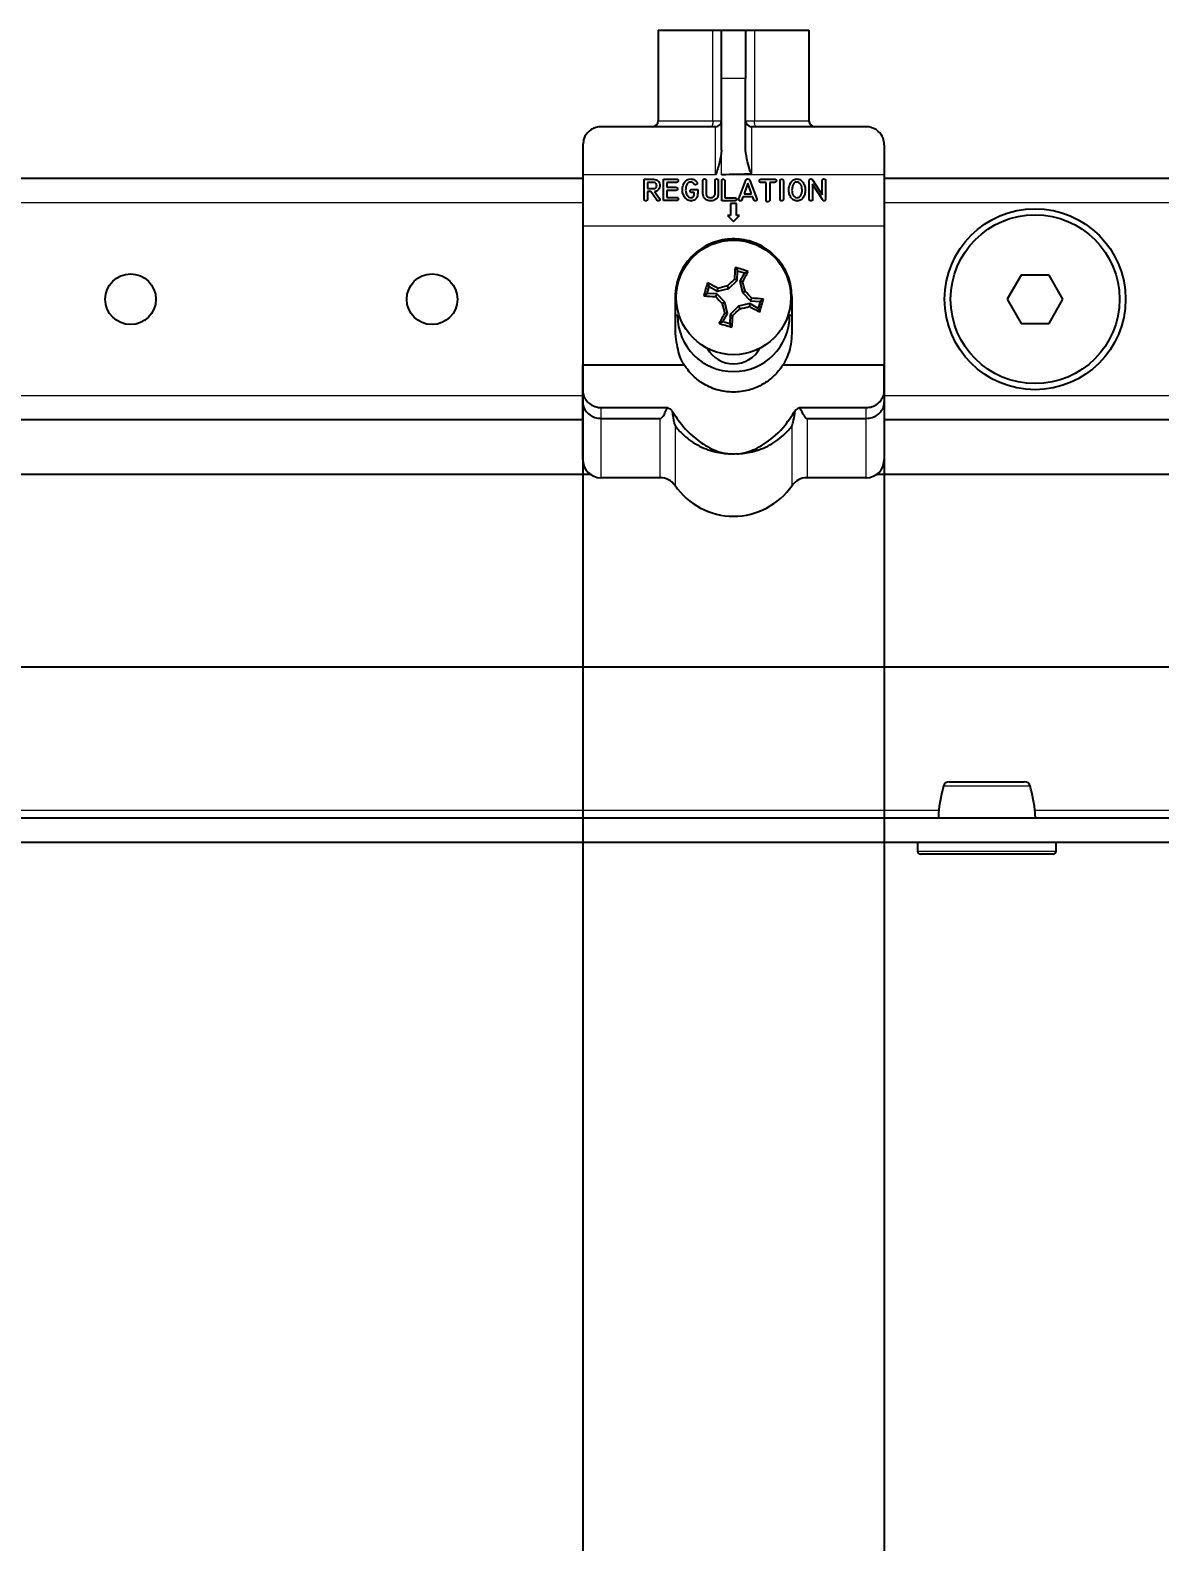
# Model space of a CAD drawing. Header units: millimetres. Extents: x -1385 to 3358, y -2404 to 1219.
# Drawn here: x -627.4 to -533.7, y -1610.3 to -1485 of the extents above; entities that cross this region are included whole.
import ezdxf

# ---------------------------------------------------------------- set-up
doc = ezdxf.new("R2010")
doc.units = ezdxf.units.MM
doc.layers.add('FORMAT', color=7, linetype='Continuous')
doc.styles.add('SLDTEXTSTYLE0', font='TXT', dxfattribs={"width": 0.75})
doc.dimstyles.new('SLDDIMSTYLE0', dxfattribs={"dimtxt": 20, "dimasz": 10, "dimexe": 0, "dimexo": 0.0625, "dimgap": 5, "dimtad": 2, "dimdec": 1, "dimrnd": 1e-09, "dimzin": 12, "dimdsep": 46, "dimtxsty": 'SLDTEXTSTYLE0', "dimsah": 1, "dimcen": 0.09, "dimadec": 0, "dimazin": 3, "dimtfac": 1, "dimtofl": 0, "dimtmove": 0, "dimatfit": 3, "dimfxl": 0, "dimfrac": 2, "dimtolj": 1, "dimtzin": 12, "dimarcsym": 0})

# ---------------------------------------------------------------- blocks, each defined once
blk = doc.blocks.new('_D_6')
at = {"layer": 'FORMAT'}
for p, q in [((-556.59, -1512.78), (-556.59, -1882.81)), ((-446.09, -1552.33), (-446.09, -1882.81)), ((-446.09, -1881.81), (-556.59, -1881.81))]:
    blk.add_line(p, q, dxfattribs=at)
for points in [[(-556.59, -1881.81), (-546.59, -1883.35), (-546.59, -1880.27)], [(-446.09, -1881.81), (-456.09, -1880.27), (-456.09, -1883.35)]]:
    blk.add_solid(points, dxfattribs=at)
at = {"layer": 'FORMAT', "insert": (-534.59, -1856.03), "char_height": 20, "attachment_point": 1, "style": 'SLDTEXTSTYLE0'}
blk.add_mtext('110,5', dxfattribs=at)
blk = doc.blocks.new('_D_7')
at = {"layer": 'FORMAT'}
for p, q in [((-581.59, -1512.78), (-581.59, -1882.81)), ((-556.59, -1512.78), (-556.59, -1882.81)), ((-581.59, -1881.81), (-624.49, -1881.81)), ((-581.59, -1881.81), (-556.59, -1881.81))]:
    blk.add_line(p, q, dxfattribs=at)
for points in [[(-581.59, -1881.81), (-571.59, -1883.35), (-571.59, -1880.27)], [(-556.59, -1881.81), (-566.59, -1880.27), (-566.59, -1883.35)]]:
    blk.add_solid(points, dxfattribs=at)
at = {"layer": 'FORMAT', "insert": (-624.49, -1856.03), "char_height": 20, "attachment_point": 1, "style": 'SLDTEXTSTYLE0'}
blk.add_mtext('25', dxfattribs=at)

msp = doc.modelspace()

# ---------------------------------------------------------------- linework, layer by layer
at = {"color": 7, "linetype": 'Continuous', "lineweight": 25}
for p, q in [((-575.34, -1485.02), (-575.34, -1492.52)), ((-575.34, -1485.02), (-570.81, -1485.02)), ((-570.81, -1485.02), (-570.09, -1485.02)), ((-570.09, -1485.02), (-568.09, -1485.02)), ((-570.09, -1489.02), (-570.09, -1485.02)), ((-568.09, -1485.02), (-568.09, -1489.02)), ((-568.09, -1485.02), (-567.36, -1485.02)), ((-567.36, -1485.02), (-562.84, -1485.02)), ((-562.84, -1485.02), (-562.84, -1492.52)), ((-570.09, -1494.96), (-570.09, -1489.02)), ((-568.09, -1494.96), (-568.09, -1489.02)), ((-570.59, -1493.02), (-580.09, -1493.02)), ((-558.09, -1493.02), (-567.59, -1493.02)), ((-581.59, -1494.52), (-581.59, -1497.02)), ((-556.59, -1494.52), (-556.59, -1497.02)), ((-581.59, -1497.32), (-961.59, -1497.32)), ((-581.59, -1497.02), (-581.59, -1501.27)), ((-576.5, -1499.03), (-576.5, -1497.37)), ((-576.5, -1497.37), (-575.74, -1497.37)), ((-574.89, -1499.14), (-574.89, -1497.37)), ((-574.89, -1497.37), (-573.83, -1497.37)), ((-571.63, -1498.56), (-571.63, -1497.48)), ((-571.37, -1497.48), (-571.37, -1498.56)), ((-570.62, -1498.54), (-570.62, -1497.48)), ((-570.36, -1497.48), (-570.36, -1498.54)), ((-570.07, -1499.17), (-570.07, -1497.51)), ((-569.81, -1497.51), (-569.81, -1498.9)), ((-568.65, -1498.99), (-568.07, -1497.46)), ((-567.75, -1497.48), (-567.16, -1498.99)), ((-566.82, -1497.37), (-565.7, -1497.37)), ((-565.23, -1499.03), (-565.23, -1497.5)), ((-564.96, -1497.5), (-564.96, -1499.03)), ((-562.81, -1499.03), (-562.81, -1497.47)), ((-562.54, -1497.43), (-561.73, -1498.66)), ((-561.73, -1498.66), (-561.73, -1497.48)), ((-561.47, -1497.48), (-561.47, -1499.04)), ((-556.59, -1497.02), (-556.59, -1501.27)), ((-526.59, -1497.32), (-556.59, -1497.32)), ((-576.23, -1497.63), (-576.23, -1498.14)), ((-575.74, -1497.63), (-576.23, -1497.63)), ((-576.23, -1498.14), (-575.64, -1498.14)), ((-575.94, -1498.4), (-576.23, -1498.4)), ((-576.23, -1498.4), (-576.23, -1499.03)), ((-575.45, -1499.11), (-575.94, -1498.4)), ((-575.64, -1498.4), (-575.23, -1498.97)), ((-573.83, -1497.63), (-574.63, -1497.63)), ((-574.63, -1497.63), (-574.63, -1498.04)), ((-574.63, -1498.04), (-573.88, -1498.04)), ((-573.88, -1498.31), (-574.63, -1498.31)), ((-574.63, -1498.31), (-574.63, -1498.88)), ((-572.35, -1498.47), (-572.56, -1498.47)), ((-572.55, -1498.21), (-572.06, -1498.21)), ((-572.06, -1498.21), (-572.06, -1498.51)), ((-567.91, -1497.7), (-568.22, -1498.57)), ((-568.22, -1498.57), (-567.59, -1498.57)), ((-567.59, -1498.57), (-567.91, -1497.7)), ((-566.4, -1497.63), (-566.82, -1497.63)), ((-566.4, -1499.1), (-566.4, -1497.63)), ((-565.7, -1497.63), (-566.09, -1497.63)), ((-566.09, -1497.63), (-566.09, -1499.1)), ((-562.54, -1497.79), (-562.54, -1499.03)), ((-561.71, -1499.06), (-562.54, -1497.79)), ((-573.83, -1499.14), (-574.89, -1499.14)), ((-574.63, -1498.88), (-573.83, -1498.88)), ((-569.01, -1499.17), (-570.07, -1499.17)), ((-569.81, -1498.9), (-569.01, -1498.9)), ((-569.34, -1499.37), (-569.34, -1500.37)), ((-568.84, -1499.37), (-569.34, -1499.37)), ((-568.84, -1500.37), (-568.84, -1499.37)), ((-568.31, -1498.83), (-568.4, -1499.08)), ((-567.5, -1498.83), (-568.31, -1498.83)), ((-567.4, -1499.07), (-567.5, -1498.83)), ((-581.59, -1501.27), (-581.59, -1512.77)), ((-569.59, -1500.37), (-569.09, -1500.87)), ((-569.34, -1500.37), (-569.59, -1500.37)), ((-569.09, -1500.87), (-568.59, -1500.37)), ((-568.59, -1500.37), (-568.84, -1500.37)), ((-556.59, -1501.27), (-556.59, -1512.77)), ((-568.76, -1504.96), (-568.95, -1504.7)), ((-568.79, -1505.76), (-568.76, -1504.96)), ((-568.76, -1504.96), (-568.18, -1505.13)), ((-568.18, -1505.13), (-567.87, -1505.01)), ((-571.29, -1506.84), (-571.12, -1506.26)), ((-571.12, -1506.26), (-571.24, -1505.96)), ((-571.12, -1506.26), (-570.43, -1506.66)), ((-569.49, -1506.43), (-569.61, -1506.22)), ((-569.49, -1506.43), (-568.79, -1505.76)), ((-568.79, -1505.76), (-569.01, -1505.66)), ((-568.18, -1505.13), (-568.58, -1505.82)), ((-568.58, -1505.82), (-568.35, -1506.76)), ((-568.58, -1505.82), (-568.34, -1505.86)), ((-545.24, -1505.32), (-546.39, -1507.32)), ((-542.93, -1505.32), (-545.24, -1505.32)), ((-541.78, -1507.32), (-542.93, -1505.32)), ((-573.94, -1507.17), (-573.94, -1510.17)), ((-571.29, -1506.84), (-571.55, -1507.03)), ((-570.49, -1506.87), (-571.29, -1506.84)), ((-570.49, -1506.87), (-570.59, -1507.09)), ((-569.82, -1507.57), (-570.49, -1506.87)), ((-570.43, -1506.66), (-570.4, -1506.42)), ((-570.43, -1506.66), (-569.49, -1506.43)), ((-568.35, -1506.76), (-568.14, -1506.65)), ((-568.35, -1506.76), (-567.68, -1507.46)), ((-567.68, -1507.46), (-567.58, -1507.24)), ((-567.68, -1507.46), (-566.88, -1507.5)), ((-566.88, -1507.5), (-567.05, -1508.08)), ((-566.88, -1507.5), (-566.62, -1507.31)), ((-564.24, -1510.17), (-564.24, -1507.17)), ((-546.39, -1507.32), (-545.24, -1509.32)), ((-542.93, -1509.32), (-541.78, -1507.32)), ((-573.74, -1508.67), (-573.94, -1508.67)), ((-569.82, -1507.57), (-570.03, -1507.69)), ((-569.99, -1509.2), (-569.59, -1508.51)), ((-569.59, -1508.51), (-569.83, -1508.48)), ((-569.59, -1508.51), (-569.82, -1507.57)), ((-569.38, -1508.58), (-569.41, -1509.37)), ((-568.68, -1507.9), (-569.38, -1508.58)), ((-569.38, -1508.58), (-569.16, -1508.68)), ((-567.74, -1507.67), (-568.68, -1507.9)), ((-568.68, -1507.9), (-568.57, -1508.12)), ((-567.74, -1507.67), (-567.77, -1507.92)), ((-567.05, -1508.08), (-567.74, -1507.67)), ((-567.05, -1508.08), (-566.93, -1508.38)), ((-564.24, -1508.67), (-564.44, -1508.67)), ((-569.99, -1509.2), (-570.3, -1509.32)), ((-569.41, -1509.37), (-569.99, -1509.2)), ((-569.41, -1509.37), (-569.22, -1509.64)), ((-545.24, -1509.32), (-542.93, -1509.32)), ((-581.59, -1514.91), (-581.59, -1512.77)), ((-581.59, -1512.77), (-573.18, -1512.77)), ((-565, -1512.77), (-556.59, -1512.77)), ((-556.59, -1514.91), (-556.59, -1512.77)), ((-581.59, -1515.82), (-581.59, -1514.91)), ((-556.59, -1514.91), (-556.59, -1515.82)), ((-581.59, -1520.62), (-581.59, -1515.82)), ((-580.09, -1516.31), (-574.57, -1516.31)), ((-563.61, -1516.31), (-558.09, -1516.31)), ((-556.59, -1515.82), (-556.59, -1520.62)), ((-581.59, -1517.32), (-961.59, -1517.32)), ((-580.09, -1517.2), (-575.18, -1517.2)), ((-563, -1517.2), (-558.09, -1517.2)), ((-526.59, -1517.32), (-556.59, -1517.32)), ((-987.09, -1521.82), (-580.99, -1521.82)), ((-575.18, -1522.12), (-580.09, -1522.12)), ((-558.09, -1522.12), (-563, -1522.12)), ((-557.19, -1521.82), (-462.21, -1521.82)), ((-454.09, -1537.82), (-987.09, -1537.82)), ((-1038.79, -1550.32), (-448.39, -1550.32)), ((-1038.79, -1552.32), (-448.39, -1552.32)), ((-553.84, -1552.32), (-553.84, -1553.07)), ((-542.34, -1553.07), (-542.34, -1552.32)), ((-542.59, -1553.32), (-553.59, -1553.32))]:
    msp.add_line(p, q, dxfattribs=at)
at = {"color": 8, "linetype": 'Continuous', "lineweight": 18}
for p, q in [((-570.81, -1492.52), (-570.81, -1485.02)), ((-567.36, -1485.02), (-567.36, -1492.52)), ((-568.09, -1489.02), (-570.09, -1489.02)), ((-575.34, -1492.52), (-570.81, -1492.52)), ((-570.81, -1492.52), (-570.09, -1492.52)), ((-570.59, -1497.02), (-570.59, -1493.02)), ((-568.09, -1492.52), (-567.36, -1492.52)), ((-567.59, -1493.02), (-567.59, -1496.95)), ((-567.36, -1492.52), (-562.84, -1492.52)), ((-570.09, -1497.02), (-570.09, -1494.96)), ((-570.59, -1497.02), (-581.59, -1497.02)), ((-556.59, -1497.02), (-570.09, -1497.02)), ((-581.59, -1499.32), (-961.59, -1499.32)), ((-526.59, -1499.32), (-556.59, -1499.32)), ((-556.59, -1501.27), (-581.59, -1501.27)), ((-581.59, -1515.32), (-961.59, -1515.32)), ((-580.09, -1516.31), (-580.09, -1517.2)), ((-558.09, -1517.2), (-558.09, -1516.31)), ((-526.59, -1515.32), (-556.59, -1515.32)), ((-580.09, -1517.2), (-580.09, -1522.12)), ((-575.18, -1522.12), (-575.18, -1517.2)), ((-563, -1517.2), (-563, -1522.12)), ((-558.09, -1522.12), (-558.09, -1517.2)), ((-573.94, -1517.8), (-573.94, -1522.77)), ((-564.23, -1522.77), (-564.23, -1517.8)), ((-552.06, -1549.72), (-935.11, -1549.72)), ((-448.69, -1549.72), (-544.11, -1549.72)), ((-553.84, -1553.07), (-542.34, -1553.07))]:
    msp.add_line(p, q, dxfattribs=at)
at = {"color": 8, "linetype": 'Continuous', "lineweight": 18, "flags": 128}
for points in [[(-570.81, -1492.52), (-570.81, -1492.62), (-570.82, -1492.71), (-570.84, -1492.8), (-570.85, -1492.87), (-570.87, -1492.93), (-570.9, -1492.98), (-570.92, -1493.01), (-570.95, -1493.02)], [(-567.23, -1493.02), (-567.25, -1493.01), (-567.28, -1492.98), (-567.3, -1492.93), (-567.32, -1492.87), (-567.34, -1492.8), (-567.35, -1492.71), (-567.36, -1492.62), (-567.36, -1492.52)]]:
    msp.add_lwpolyline(points, dxfattribs=at)
at = {"color": 7, "linetype": 'Continuous', "lineweight": 25}
for centre, radius in [((-544.09, -1507.32), 7.5), ((-544.09, -1507.32), 7), ((-569.09, -1507.17), 4.75), ((-619.09, -1507.32), 2.1), ((-594.09, -1507.32), 2.1)]:
    msp.add_circle(centre, radius, dxfattribs=at)
for centre, radius, start, end in [((-575.84, -1492.52), 0.5, 270, 0), ((-570.59, -1492.52), 0.5, 270, 0), ((-567.59, -1492.52), 0.5, 180, 270), ((-562.34, -1492.52), 0.5, 180, 270), ((-500.09, -1509.73), 69.05, 175.8232, 176.6231), ((-589.38, -1576.73), 74.88, 73.3093, 74.166), ((-628.64, -1472.23), 69.05, 330.8523, 331.6521), ((-499.52, -1527.46), 74.88, 163.3093, 164.166), ((-604.03, -1566.72), 69.05, 60.8523, 61.6521), ((-551.38, -1579.6), 75.61, 103.9464, 104.5642), ((-517.53, -1561.04), 75.61, 132.9111, 133.5289), ((-641.52, -1524.87), 75.61, 13.9464, 14.5642), ((-566.53, -1438.17), 69.05, 265.8232, 266.6231), ((-515.22, -1455.61), 75.61, 222.9111, 223.5289), ((-622.96, -1558.72), 75.61, 42.9111, 43.5289), ((-571.65, -1576.17), 69.05, 85.8232, 86.6231), ((-638.65, -1486.88), 74.88, 343.3093, 344.166), ((-569.09, -1508.67), 4.65, 180, 0), ((-509.53, -1542.11), 69.05, 150.8523, 151.6521), ((-496.65, -1489.47), 75.61, 193.9464, 194.5642), ((-638.09, -1504.61), 69.05, 355.8232, 356.6231), ((-620.64, -1453.3), 75.61, 312.9111, 313.5289), ((-586.79, -1434.74), 75.61, 283.9464, 284.5642), ((-534.15, -1447.61), 69.05, 240.8523, 241.6521), ((-548.79, -1437.6), 74.88, 253.3093, 254.166), ((-569.09, -1510.17), 2.5, 209.1291, 330.7764), ((-580.09, -1520.62), 1.5, 180, 270), ((-558.09, -1520.62), 1.5, 270, 0), ((-575.18, -1523.62), 1.5, 34.5604, 90), ((-563, -1523.62), 1.5, 90, 145.4396), ((-569.09, -1519.42), 5.89, 214.5604, 325.4396), ((-551.2, -1547.82), 0.5, 89.9982, 165.4001), ((-544.97, -1547.82), 0.5, 15.316, 90.0228), ((-553.59, -1553.07), 0.25, 180, 270), ((-542.59, -1553.07), 0.25, 270, 0)]:
    msp.add_arc(centre, radius, start, end, dxfattribs=at)
msp.add_ellipse((14859.09, -1497.02), major_axis=(15429.18, 0), ratio=0.000259, start_param=3.123591, end_param=3.141593, dxfattribs=at)
for points, knots in [([(-580.09, -1493.02), (-580.09, -1493.02), (-580.16, -1493.02), (-580.51, -1493.04), (-581.04, -1493.28), (-581.51, -1493.86), (-581.56, -1494.33), (-581.59, -1494.52)], [0, 0, 0, 0, 0.003231, 0.101221, 0.514725, 0.80586, 1, 1, 1, 1]), ([(-556.59, -1494.52), (-556.61, -1494.33), (-556.67, -1493.86), (-557.14, -1493.28), (-557.67, -1493.04), (-558.02, -1493.02), (-558.09, -1493.02), (-558.09, -1493.02)], [0, 0, 0, 0, 0.19414, 0.485275, 0.898779, 0.996769, 1, 1, 1, 1]), ([(-570.09, -1494.96), (-570.13, -1495.29), (-570.21, -1496), (-570.46, -1496.66), (-570.59, -1497.01), (-570.59, -1497.02)], [0, 0, 0, 0, 0.475461, 0.994056, 1, 1, 1, 1]), ([(-567.59, -1496.95), (-567.59, -1496.95), (-567.59, -1496.95), (-567.6, -1496.94), (-567.61, -1496.92), (-567.65, -1496.84), (-567.77, -1496.51), (-567.99, -1495.88), (-568.05, -1495.28), (-568.09, -1494.96)], [0, 0, 0, 0, 0.00167, 0.003889, 0.009531, 0.034361, 0.132751, 0.526214, 1, 1, 1, 1]), ([(-575.74, -1497.37), (-575.66, -1497.38), (-575.52, -1497.39), (-575.41, -1497.47), (-575.37, -1497.51)], [0, 0, 0, 0, 0.559747, 1, 1, 1, 1]), ([(-575.37, -1497.51), (-575.31, -1497.57), (-575.22, -1497.68), (-575.21, -1497.83), (-575.2, -1497.89)], [0, 0, 0, 0, 0.558947, 1, 1, 1, 1]), ([(-573.83, -1497.37), (-573.8, -1497.37), (-573.76, -1497.37), (-573.7, -1497.4), (-573.68, -1497.45), (-573.67, -1497.49), (-573.67, -1497.5)], [0, 0, 0, 0, 0.280872, 0.559701, 0.779382, 1, 1, 1, 1]), ([(-573.67, -1497.5), (-573.68, -1497.52), (-573.68, -1497.57), (-573.74, -1497.63), (-573.79, -1497.63), (-573.83, -1497.63)], [0, 0, 0, 0, 0.281053, 0.559663, 1, 1, 1, 1]), ([(-573.13, -1497.6), (-573.06, -1497.52), (-572.92, -1497.37), (-572.73, -1497.35), (-572.64, -1497.35)], [0, 0, 0, 0, 0.5592171, 1, 1, 1, 1]), ([(-572.64, -1497.35), (-572.57, -1497.35), (-572.45, -1497.35), (-572.34, -1497.41), (-572.29, -1497.44)], [0, 0, 0, 0, 0.560514, 1, 1, 1, 1]), ([(-572.29, -1497.44), (-572.26, -1497.47), (-572.19, -1497.52), (-572.15, -1497.59), (-572.13, -1497.62)], [0, 0, 0, 0, 0.559542, 1, 1, 1, 1]), ([(-571.63, -1497.48), (-571.63, -1497.46), (-571.63, -1497.42), (-571.6, -1497.37), (-571.55, -1497.35), (-571.52, -1497.35), (-571.51, -1497.35)], [0, 0, 0, 0, 0.280849, 0.55949, 0.779158, 1, 1, 1, 1]), ([(-571.51, -1497.35), (-571.49, -1497.35), (-571.45, -1497.35), (-571.39, -1497.38), (-571.37, -1497.43), (-571.37, -1497.46), (-571.37, -1497.48)], [0, 0, 0, 0, 0.28091, 0.559174, 0.779166, 1, 1, 1, 1]), ([(-570.62, -1497.48), (-570.62, -1497.46), (-570.62, -1497.42), (-570.59, -1497.37), (-570.55, -1497.35), (-570.52, -1497.35), (-570.5, -1497.35)], [0, 0, 0, 0, 0.2809002, 0.5594983, 0.7791483, 1, 1, 1, 1]), ([(-570.5, -1497.35), (-570.48, -1497.35), (-570.44, -1497.35), (-570.39, -1497.38), (-570.36, -1497.43), (-570.36, -1497.46), (-570.36, -1497.48)], [0, 0, 0, 0, 0.280888, 0.559023, 0.779155, 1, 1, 1, 1]), ([(-570.07, -1497.51), (-570.07, -1497.49), (-570.07, -1497.45), (-570.04, -1497.4), (-570, -1497.37), (-569.97, -1497.37), (-569.95, -1497.37)], [0, 0, 0, 0, 0.280912, 0.559405, 0.779108, 1, 1, 1, 1]), ([(-569.95, -1497.37), (-569.93, -1497.37), (-569.89, -1497.37), (-569.83, -1497.41), (-569.81, -1497.46), (-569.81, -1497.49), (-569.81, -1497.51)], [0, 0, 0, 0, 0.2808126, 0.5590988, 0.7791702, 1, 1, 1, 1]), ([(-568.07, -1497.46), (-568.07, -1497.44), (-568.05, -1497.4), (-568, -1497.36), (-567.96, -1497.35), (-567.93, -1497.35)], [0, 0, 0, 0, 0.281465, 0.561772, 1, 1, 1, 1]), ([(-567.93, -1497.35), (-567.9, -1497.35), (-567.86, -1497.35), (-567.79, -1497.39), (-567.77, -1497.44), (-567.75, -1497.48)], [0, 0, 0, 0, 0.281226, 0.561522, 1, 1, 1, 1]), ([(-566.95, -1497.5), (-566.95, -1497.48), (-566.95, -1497.44), (-566.92, -1497.39), (-566.87, -1497.37), (-566.83, -1497.37), (-566.82, -1497.37)], [0, 0, 0, 0, 0.2807125, 0.5587014, 0.7790455, 1, 1, 1, 1]), ([(-566.82, -1497.63), (-566.84, -1497.63), (-566.88, -1497.63), (-566.93, -1497.6), (-566.95, -1497.55), (-566.95, -1497.52), (-566.95, -1497.5)], [0, 0, 0, 0, 0.2807603, 0.5588212, 0.7789154, 1, 1, 1, 1]), ([(-565.7, -1497.37), (-565.68, -1497.37), (-565.63, -1497.37), (-565.58, -1497.4), (-565.54, -1497.45), (-565.54, -1497.48), (-565.54, -1497.5)], [0, 0, 0, 0, 0.2809514, 0.5599669, 0.7794314, 1, 1, 1, 1]), ([(-565.54, -1497.5), (-565.54, -1497.52), (-565.55, -1497.57), (-565.61, -1497.63), (-565.66, -1497.63), (-565.7, -1497.63)], [0, 0, 0, 0, 0.281019, 0.559679, 1, 1, 1, 1]), ([(-565.23, -1497.5), (-565.23, -1497.48), (-565.23, -1497.44), (-565.2, -1497.4), (-565.15, -1497.37), (-565.12, -1497.37), (-565.11, -1497.37)], [0, 0, 0, 0, 0.280828, 0.559417, 0.779393, 1, 1, 1, 1]), ([(-565.11, -1497.37), (-565.09, -1497.37), (-565.05, -1497.37), (-564.99, -1497.4), (-564.97, -1497.45), (-564.97, -1497.49), (-564.96, -1497.5)], [0, 0, 0, 0, 0.2807653, 0.5591779, 0.7791749, 1, 1, 1, 1]), ([(-564.34, -1497.64), (-564.27, -1497.55), (-564.15, -1497.39), (-563.95, -1497.36), (-563.86, -1497.35)], [0, 0, 0, 0, 0.560137, 1, 1, 1, 1]), ([(-563.86, -1497.35), (-563.8, -1497.35), (-563.68, -1497.36), (-563.49, -1497.45), (-563.39, -1497.57), (-563.33, -1497.64)], [0, 0, 0, 0, 0.280496, 0.560765, 1, 1, 1, 1]), ([(-562.81, -1497.47), (-562.81, -1497.45), (-562.8, -1497.42), (-562.78, -1497.37), (-562.73, -1497.35), (-562.7, -1497.35), (-562.69, -1497.35)], [0, 0, 0, 0, 0.280941, 0.559114, 0.779089, 1, 1, 1, 1]), ([(-562.69, -1497.35), (-562.67, -1497.35), (-562.64, -1497.35), (-562.58, -1497.37), (-562.55, -1497.41), (-562.54, -1497.43)], [0, 0, 0, 0, 0.2806376, 0.5608768, 1, 1, 1, 1]), ([(-561.73, -1497.48), (-561.73, -1497.46), (-561.73, -1497.42), (-561.7, -1497.37), (-561.65, -1497.35), (-561.62, -1497.35), (-561.61, -1497.35)], [0, 0, 0, 0, 0.280888, 0.559482, 0.77927, 1, 1, 1, 1]), ([(-561.61, -1497.35), (-561.59, -1497.35), (-561.55, -1497.35), (-561.49, -1497.38), (-561.47, -1497.43), (-561.47, -1497.46), (-561.47, -1497.48)], [0, 0, 0, 0, 0.280836, 0.55925, 0.779182, 1, 1, 1, 1]), ([(-575.55, -1497.7), (-575.58, -1497.68), (-575.64, -1497.64), (-575.71, -1497.64), (-575.74, -1497.63)], [0, 0, 0, 0, 0.559136, 1, 1, 1, 1]), ([(-575.64, -1498.14), (-575.62, -1498.13), (-575.58, -1498.13), (-575.55, -1498.1), (-575.54, -1498.09)], [0, 0, 0, 0, 0.558174, 1, 1, 1, 1]), ([(-575.4, -1498.31), (-575.44, -1498.34), (-575.51, -1498.39), (-575.6, -1498.4), (-575.64, -1498.4)], [0, 0, 0, 0, 0.56031, 1, 1, 1, 1]), ([(-575.46, -1497.9), (-575.47, -1497.85), (-575.47, -1497.78), (-575.52, -1497.73), (-575.55, -1497.7)], [0, 0, 0, 0, 0.559692, 1, 1, 1, 1]), ([(-575.54, -1498.09), (-575.53, -1498.08), (-575.5, -1498.05), (-575.47, -1497.98), (-575.47, -1497.93), (-575.46, -1497.9)], [0, 0, 0, 0, 0.279917, 0.56006, 1, 1, 1, 1]), ([(-575.2, -1497.89), (-575.21, -1497.99), (-575.23, -1498.15), (-575.35, -1498.26), (-575.4, -1498.31)], [0, 0, 0, 0, 0.559457, 1, 1, 1, 1]), ([(-573.88, -1498.04), (-573.86, -1498.04), (-573.81, -1498.04), (-573.76, -1498.07), (-573.73, -1498.12), (-573.73, -1498.16), (-573.72, -1498.17)], [0, 0, 0, 0, 0.280945, 0.559897, 0.779525, 1, 1, 1, 1]), ([(-573.72, -1498.17), (-573.73, -1498.2), (-573.73, -1498.24), (-573.79, -1498.3), (-573.84, -1498.3), (-573.88, -1498.31)], [0, 0, 0, 0, 0.281099, 0.559768, 1, 1, 1, 1]), ([(-573.33, -1498.27), (-573.32, -1498.14), (-573.31, -1497.89), (-573.19, -1497.69), (-573.13, -1497.6)], [0, 0, 0, 0, 0.56034, 1, 1, 1, 1]), ([(-573.14, -1498.88), (-573.2, -1498.77), (-573.31, -1498.58), (-573.33, -1498.37), (-573.33, -1498.27)], [0, 0, 0, 0, 0.559347, 1, 1, 1, 1]), ([(-572.65, -1497.61), (-572.69, -1497.61), (-572.76, -1497.62), (-572.89, -1497.7), (-573.04, -1497.91), (-573.06, -1498.13), (-573.07, -1498.27)], [0, 0, 0, 0, 0.1253317, 0.2506948, 0.5007376, 1, 1, 1, 1]), ([(-573.07, -1498.27), (-573.06, -1498.36), (-573.05, -1498.51), (-572.98, -1498.64), (-572.95, -1498.7)], [0, 0, 0, 0, 0.55998, 1, 1, 1, 1]), ([(-572.95, -1498.7), (-572.9, -1498.76), (-572.82, -1498.87), (-572.68, -1498.89), (-572.62, -1498.9)], [0, 0, 0, 0, 0.5608576, 1, 1, 1, 1]), ([(-572.68, -1498.34), (-572.68, -1498.32), (-572.68, -1498.28), (-572.65, -1498.23), (-572.6, -1498.21), (-572.57, -1498.21), (-572.55, -1498.21)], [0, 0, 0, 0, 0.280637, 0.55889, 0.779144, 1, 1, 1, 1]), ([(-572.56, -1498.47), (-572.58, -1498.47), (-572.61, -1498.47), (-572.66, -1498.44), (-572.68, -1498.39), (-572.68, -1498.36), (-572.68, -1498.34)], [0, 0, 0, 0, 0.280664, 0.558735, 0.779002, 1, 1, 1, 1]), ([(-572.46, -1497.66), (-572.5, -1497.64), (-572.56, -1497.61), (-572.62, -1497.61), (-572.65, -1497.61)], [0, 0, 0, 0, 0.558634, 1, 1, 1, 1]), ([(-572.62, -1498.9), (-572.59, -1498.9), (-572.53, -1498.9), (-572.44, -1498.85), (-572.4, -1498.78), (-572.39, -1498.74)], [0, 0, 0, 0, 0.281265, 0.561609, 1, 1, 1, 1]), ([(-572.36, -1497.77), (-572.38, -1497.75), (-572.41, -1497.71), (-572.44, -1497.67), (-572.46, -1497.66)], [0, 0, 0, 0, 0.560467, 1, 1, 1, 1]), ([(-572.39, -1498.74), (-572.37, -1498.69), (-572.35, -1498.6), (-572.35, -1498.51), (-572.35, -1498.47)], [0, 0, 0, 0, 0.559597, 1, 1, 1, 1]), ([(-572.25, -1497.83), (-572.27, -1497.83), (-572.32, -1497.82), (-572.35, -1497.79), (-572.36, -1497.77)], [0, 0, 0, 0, 0.5580387, 1, 1, 1, 1]), ([(-572.06, -1498.51), (-572.07, -1498.62), (-572.08, -1498.82), (-572.21, -1498.98), (-572.27, -1499.04)], [0, 0, 0, 0, 0.560493, 1, 1, 1, 1]), ([(-572.1, -1497.71), (-572.1, -1497.73), (-572.11, -1497.77), (-572.15, -1497.81), (-572.2, -1497.83), (-572.23, -1497.83), (-572.25, -1497.83)], [0, 0, 0, 0, 0.2777088, 0.5582085, 0.77892, 1, 1, 1, 1]), ([(-572.13, -1497.62), (-572.12, -1497.64), (-572.1, -1497.66), (-572.1, -1497.69), (-572.1, -1497.71)], [0, 0, 0, 0, 0.560691, 1, 1, 1, 1]), ([(-571.41, -1499.03), (-571.48, -1498.96), (-571.61, -1498.82), (-571.62, -1498.64), (-571.63, -1498.56)], [0, 0, 0, 0, 0.558332, 1, 1, 1, 1]), ([(-571.37, -1498.56), (-571.36, -1498.62), (-571.35, -1498.72), (-571.28, -1498.8), (-571.25, -1498.83)], [0, 0, 0, 0, 0.5603128, 1, 1, 1, 1]), ([(-570.99, -1498.9), (-570.94, -1498.9), (-570.83, -1498.89), (-570.69, -1498.8), (-570.63, -1498.67), (-570.62, -1498.59), (-570.62, -1498.54)], [0, 0, 0, 0, 0.280935, 0.559487, 0.779245, 1, 1, 1, 1]), ([(-570.36, -1498.54), (-570.36, -1498.64), (-570.38, -1498.82), (-570.54, -1499.04), (-570.76, -1499.14), (-570.9, -1499.16), (-570.97, -1499.17)], [0, 0, 0, 0, 0.280416, 0.558636, 0.778958, 1, 1, 1, 1]), ([(-564.51, -1498.27), (-564.5, -1498.14), (-564.49, -1497.92), (-564.39, -1497.73), (-564.34, -1497.64)], [0, 0, 0, 0, 0.5599138, 1, 1, 1, 1]), ([(-564.33, -1498.89), (-564.39, -1498.78), (-564.49, -1498.58), (-564.5, -1498.36), (-564.51, -1498.27)], [0, 0, 0, 0, 0.559149, 1, 1, 1, 1]), ([(-564.15, -1497.81), (-564.18, -1497.9), (-564.24, -1498.04), (-564.24, -1498.2), (-564.25, -1498.27)], [0, 0, 0, 0, 0.5590754, 1, 1, 1, 1]), ([(-564.25, -1498.27), (-564.24, -1498.35), (-564.24, -1498.51), (-564.17, -1498.65), (-564.14, -1498.71)], [0, 0, 0, 0, 0.560273, 1, 1, 1, 1]), ([(-563.86, -1497.61), (-563.9, -1497.61), (-563.97, -1497.62), (-564.07, -1497.69), (-564.12, -1497.77), (-564.15, -1497.81)], [0, 0, 0, 0, 0.279832, 0.559843, 1, 1, 1, 1]), ([(-564.14, -1498.71), (-564.1, -1498.77), (-564.02, -1498.88), (-563.89, -1498.9), (-563.83, -1498.9)], [0, 0, 0, 0, 0.560567, 1, 1, 1, 1]), ([(-563.52, -1497.81), (-563.57, -1497.75), (-563.66, -1497.64), (-563.8, -1497.62), (-563.86, -1497.61)], [0, 0, 0, 0, 0.559596, 1, 1, 1, 1]), ([(-563.83, -1498.9), (-563.8, -1498.9), (-563.72, -1498.9), (-563.6, -1498.83), (-563.54, -1498.76), (-563.51, -1498.71)], [0, 0, 0, 0, 0.280435, 0.560605, 1, 1, 1, 1]), ([(-563.41, -1498.27), (-563.41, -1498.18), (-563.42, -1498.02), (-563.49, -1497.88), (-563.52, -1497.81)], [0, 0, 0, 0, 0.560046, 1, 1, 1, 1]), ([(-563.51, -1498.71), (-563.48, -1498.63), (-563.41, -1498.49), (-563.41, -1498.33), (-563.41, -1498.27)], [0, 0, 0, 0, 0.559133, 1, 1, 1, 1]), ([(-563.33, -1497.64), (-563.27, -1497.75), (-563.16, -1497.95), (-563.15, -1498.17), (-563.14, -1498.27)], [0, 0, 0, 0, 0.559312, 1, 1, 1, 1]), ([(-563.14, -1498.27), (-563.15, -1498.39), (-563.16, -1498.61), (-563.27, -1498.8), (-563.32, -1498.89)], [0, 0, 0, 0, 0.559865, 1, 1, 1, 1]), ([(-576.38, -1499.17), (-576.39, -1499.17), (-576.43, -1499.16), (-576.48, -1499.13), (-576.49, -1499.08), (-576.49, -1499.05), (-576.5, -1499.03)], [0, 0, 0, 0, 0.280437, 0.558281, 0.778899, 1, 1, 1, 1]), ([(-576.23, -1499.03), (-576.23, -1499.05), (-576.24, -1499.1), (-576.27, -1499.15), (-576.33, -1499.17), (-576.36, -1499.17), (-576.38, -1499.17)], [0, 0, 0, 0, 0.280498, 0.558325, 0.778868, 1, 1, 1, 1]), ([(-575.35, -1499.17), (-575.36, -1499.17), (-575.39, -1499.17), (-575.42, -1499.15), (-575.44, -1499.13), (-575.45, -1499.11)], [0, 0, 0, 0, 0.2802197, 0.5613047, 1, 1, 1, 1]), ([(-575.2, -1499.04), (-575.2, -1499.06), (-575.21, -1499.1), (-575.26, -1499.14), (-575.3, -1499.17), (-575.34, -1499.17), (-575.35, -1499.17)], [0, 0, 0, 0, 0.278138, 0.558544, 0.779161, 1, 1, 1, 1]), ([(-575.23, -1498.97), (-575.22, -1498.98), (-575.21, -1499), (-575.2, -1499.03), (-575.2, -1499.04)], [0, 0, 0, 0, 0.561079, 1, 1, 1, 1]), ([(-573.83, -1498.88), (-573.81, -1498.88), (-573.76, -1498.88), (-573.71, -1498.91), (-573.68, -1498.96), (-573.67, -1499), (-573.67, -1499.01)], [0, 0, 0, 0, 0.280912, 0.559714, 0.779499, 1, 1, 1, 1]), ([(-573.67, -1499.01), (-573.68, -1499.03), (-573.68, -1499.08), (-573.73, -1499.14), (-573.79, -1499.14), (-573.83, -1499.14)], [0, 0, 0, 0, 0.2812138, 0.5599009, 1, 1, 1, 1]), ([(-572.61, -1499.17), (-572.67, -1499.16), (-572.79, -1499.15), (-572.98, -1499.06), (-573.08, -1498.95), (-573.14, -1498.88)], [0, 0, 0, 0, 0.280314, 0.560507, 1, 1, 1, 1]), ([(-572.27, -1499.04), (-572.33, -1499.08), (-572.43, -1499.16), (-572.56, -1499.16), (-572.61, -1499.17)], [0, 0, 0, 0, 0.558998, 1, 1, 1, 1]), ([(-570.97, -1499.17), (-571.06, -1499.17), (-571.22, -1499.16), (-571.36, -1499.07), (-571.41, -1499.03)], [0, 0, 0, 0, 0.55925, 1, 1, 1, 1]), ([(-571.25, -1498.83), (-571.2, -1498.85), (-571.12, -1498.9), (-571.03, -1498.9), (-570.99, -1498.9)], [0, 0, 0, 0, 0.559441, 1, 1, 1, 1]), ([(-569.01, -1498.9), (-568.99, -1498.91), (-568.94, -1498.91), (-568.89, -1498.93), (-568.86, -1498.98), (-568.86, -1499.02), (-568.86, -1499.04)], [0, 0, 0, 0, 0.280855, 0.559718, 0.779518, 1, 1, 1, 1]), ([(-568.86, -1499.04), (-568.86, -1499.06), (-568.86, -1499.1), (-568.92, -1499.16), (-568.97, -1499.17), (-569.01, -1499.17)], [0, 0, 0, 0, 0.281266, 0.560078, 1, 1, 1, 1]), ([(-568.66, -1499.04), (-568.66, -1499.03), (-568.65, -1499.02), (-568.65, -1499), (-568.65, -1498.99)], [0, 0, 0, 0, 0.5595043, 1, 1, 1, 1]), ([(-568.53, -1499.17), (-568.55, -1499.17), (-568.59, -1499.16), (-568.63, -1499.13), (-568.65, -1499.09), (-568.66, -1499.06), (-568.66, -1499.04)], [0, 0, 0, 0, 0.279579, 0.559194, 0.779582, 1, 1, 1, 1]), ([(-568.4, -1499.08), (-568.41, -1499.09), (-568.42, -1499.12), (-568.47, -1499.16), (-568.51, -1499.17), (-568.53, -1499.17)], [0, 0, 0, 0, 0.28077, 0.560807, 1, 1, 1, 1]), ([(-567.29, -1499.17), (-567.31, -1499.17), (-567.34, -1499.16), (-567.38, -1499.13), (-567.4, -1499.1), (-567.4, -1499.07)], [0, 0, 0, 0, 0.280695, 0.560335, 1, 1, 1, 1]), ([(-567.15, -1499.04), (-567.15, -1499.06), (-567.16, -1499.1), (-567.2, -1499.14), (-567.25, -1499.17), (-567.28, -1499.17), (-567.29, -1499.17)], [0, 0, 0, 0, 0.2785174, 0.5586134, 0.7793328, 1, 1, 1, 1]), ([(-567.16, -1498.99), (-567.15, -1499), (-567.15, -1499.02), (-567.15, -1499.04), (-567.15, -1499.04)], [0, 0, 0, 0, 0.560081, 1, 1, 1, 1]), ([(-566.26, -1499.24), (-566.28, -1499.24), (-566.32, -1499.24), (-566.38, -1499.2), (-566.4, -1499.15), (-566.4, -1499.12), (-566.4, -1499.1)], [0, 0, 0, 0, 0.280822, 0.559059, 0.779094, 1, 1, 1, 1]), ([(-566.09, -1499.1), (-566.09, -1499.13), (-566.1, -1499.17), (-566.16, -1499.24), (-566.22, -1499.24), (-566.26, -1499.24)], [0, 0, 0, 0, 0.280801, 0.559621, 1, 1, 1, 1]), ([(-565.11, -1499.17), (-565.13, -1499.17), (-565.17, -1499.16), (-565.21, -1499.13), (-565.23, -1499.08), (-565.23, -1499.05), (-565.23, -1499.03)], [0, 0, 0, 0, 0.280437, 0.558281, 0.778899, 1, 1, 1, 1]), ([(-564.96, -1499.03), (-564.97, -1499.06), (-564.97, -1499.1), (-565.01, -1499.15), (-565.06, -1499.17), (-565.09, -1499.17), (-565.11, -1499.17)], [0, 0, 0, 0, 0.280518, 0.5583, 0.778735, 1, 1, 1, 1]), ([(-563.83, -1499.17), (-563.89, -1499.16), (-564, -1499.16), (-564.18, -1499.07), (-564.27, -1498.95), (-564.33, -1498.89)], [0, 0, 0, 0, 0.280367, 0.560574, 1, 1, 1, 1]), ([(-563.32, -1498.89), (-563.4, -1498.98), (-563.53, -1499.14), (-563.74, -1499.16), (-563.83, -1499.17)], [0, 0, 0, 0, 0.559137, 1, 1, 1, 1]), ([(-562.69, -1499.17), (-562.71, -1499.17), (-562.75, -1499.16), (-562.8, -1499.12), (-562.81, -1499.06), (-562.81, -1499.03)], [0, 0, 0, 0, 0.281503, 0.560294, 1, 1, 1, 1]), ([(-562.54, -1499.03), (-562.55, -1499.05), (-562.55, -1499.09), (-562.59, -1499.15), (-562.64, -1499.17), (-562.67, -1499.17), (-562.69, -1499.17)], [0, 0, 0, 0, 0.280569, 0.558477, 0.77887, 1, 1, 1, 1]), ([(-561.59, -1499.17), (-561.6, -1499.17), (-561.63, -1499.16), (-561.68, -1499.12), (-561.7, -1499.08), (-561.71, -1499.06)], [0, 0, 0, 0, 0.278585, 0.558866, 1, 1, 1, 1]), ([(-561.47, -1499.04), (-561.47, -1499.05), (-561.47, -1499.09), (-561.5, -1499.14), (-561.54, -1499.17), (-561.57, -1499.17), (-561.59, -1499.17)], [0, 0, 0, 0, 0.280953, 0.559391, 0.779073, 1, 1, 1, 1]), ([(-564.24, -1507.17), (-564.28, -1506.66), (-564.37, -1505.66), (-565.15, -1504.19), (-566.33, -1503.07), (-567.8, -1502.4), (-569.41, -1502.24), (-571.01, -1502.62), (-572.39, -1503.5), (-573.38, -1504.74), (-573.87, -1506.04), (-573.92, -1506.83), (-573.94, -1507.17)], [0, 0, 0, 0, 0.108524, 0.217459, 0.318088, 0.417791, 0.519828, 0.622975, 0.725929, 0.827131, 0.926323, 1, 1, 1, 1]), ([(-573.94, -1510.17), (-573.85, -1510.79), (-573.68, -1512.07), (-573.22, -1512.71), (-573.19, -1512.76), (-573.18, -1512.77)], [0, 0, 0, 0, 0.417668, 0.852903, 1, 1, 1, 1]), ([(-565, -1512.77), (-564.94, -1512.69), (-564.83, -1512.52), (-564.31, -1511.45), (-564.26, -1510.47), (-564.24, -1510.17)], [0, 0, 0, 0, 0.378823, 0.812228, 1, 1, 1, 1]), ([(-565, -1512.77), (-565.02, -1512.8), (-565.06, -1512.87), (-565.42, -1513.37), (-566.07, -1514.01), (-567, -1514.59), (-568.15, -1514.98), (-569.47, -1515.07), (-570.82, -1514.77), (-571.95, -1514.14), (-572.68, -1513.46), (-573.06, -1512.96), (-573.17, -1512.78), (-573.18, -1512.77), (-573.18, -1512.77)], [0, 0, 0, 0, 0.088505, 0.177138, 0.262858, 0.344694, 0.430485, 0.525193, 0.625645, 0.723911, 0.812494, 0.894483, 0.978997, 1, 1, 1, 1]), ([(-581.59, -1514.91), (-581.57, -1515.06), (-581.54, -1515.34), (-581.3, -1515.74), (-580.95, -1516.07), (-580.52, -1516.27), (-580.22, -1516.3), (-580.09, -1516.31)], [0, 0, 0, 0, 0.2056827, 0.4113459, 0.6186494, 0.8323389, 1, 1, 1, 1]), ([(-558.09, -1516.31), (-557.92, -1516.29), (-557.59, -1516.26), (-557.14, -1516.01), (-556.8, -1515.65), (-556.61, -1515.26), (-556.6, -1515.01), (-556.59, -1514.91)], [0, 0, 0, 0, 0.2129, 0.425707, 0.640613, 0.853382, 1, 1, 1, 1]), ([(-581.59, -1515.82), (-581.59, -1515.84), (-581.59, -1515.94), (-581.55, -1516.19), (-581.38, -1516.57), (-581.04, -1516.92), (-580.59, -1517.15), (-580.26, -1517.19), (-580.09, -1517.2)], [0, 0, 0, 0, 0.017854, 0.141405, 0.356083, 0.570731, 0.785365, 1, 1, 1, 1]), ([(-575.18, -1517.2), (-575.17, -1517.2), (-575.16, -1517.2), (-575.12, -1517.19), (-575.06, -1517.16), (-574.92, -1517.01), (-574.76, -1516.72), (-574.64, -1516.45), (-574.57, -1516.31)], [0, 0, 0, 0, 0.008383, 0.019125, 0.04457, 0.140638, 0.521171, 1, 1, 1, 1]), ([(-574.2, -1516.54), (-574.22, -1516.53), (-574.33, -1516.43), (-574.46, -1516.36), (-574.57, -1516.31)], [0, 0, 0, 0, 0.161974, 1, 1, 1, 1]), ([(-563.61, -1516.31), (-563.71, -1516.36), (-563.84, -1516.43), (-563.95, -1516.52), (-563.97, -1516.54)], [0, 0, 0, 0, 0.789403, 1, 1, 1, 1]), ([(-563.61, -1516.31), (-563.58, -1516.37), (-563.51, -1516.51), (-563.42, -1516.7), (-563.32, -1516.87), (-563.25, -1516.99), (-563.2, -1517.06), (-563.15, -1517.11), (-563.12, -1517.15), (-563.09, -1517.17), (-563.06, -1517.19), (-563.03, -1517.2), (-563.01, -1517.2), (-563, -1517.2), (-563, -1517.2)], [0, 0, 0, 0, 0.193858, 0.459768, 0.637307, 0.756, 0.835565, 0.889145, 0.925488, 0.950425, 0.97632, 0.986721, 0.99531, 1, 1, 1, 1]), ([(-558.09, -1517.2), (-557.92, -1517.19), (-557.58, -1517.15), (-557.13, -1516.92), (-556.79, -1516.57), (-556.62, -1516.19), (-556.59, -1515.94), (-556.59, -1515.84), (-556.59, -1515.82)], [0, 0, 0, 0, 0.214635, 0.429269, 0.643917, 0.858595, 0.982146, 1, 1, 1, 1]), ([(-574.2, -1516.54), (-574.18, -1516.69), (-574.13, -1516.97), (-574.07, -1517.31), (-574.03, -1517.56), (-573.97, -1517.72), (-573.94, -1517.8)], [0, 0, 0, 0, 0.383006, 0.690448, 0.847653, 1, 1, 1, 1]), ([(-574.2, -1516.54), (-573.91, -1517), (-573.19, -1518.1), (-571.8, -1519.27), (-570.44, -1519.99), (-569.64, -1520.11), (-569.35, -1520.15)], [0, 0, 0, 0, 0.2553511, 0.6155159, 0.8621102, 1, 1, 1, 1]), ([(-568.83, -1520.15), (-568.62, -1520.13), (-567.89, -1520.03), (-566.53, -1519.39), (-565.06, -1518.2), (-564.29, -1517.03), (-563.97, -1516.54)], [0, 0, 0, 0, 0.1016514, 0.3451277, 0.7290479, 1, 1, 1, 1]), ([(-564.23, -1517.8), (-564.23, -1517.8), (-564.23, -1517.79), (-564.22, -1517.78), (-564.21, -1517.75), (-564.18, -1517.65), (-564.1, -1517.33), (-564.04, -1516.95), (-563.99, -1516.63), (-563.97, -1516.54)], [0, 0, 0, 0, 0.003748, 0.008698, 0.018275, 0.054741, 0.199177, 0.774578, 1, 1, 1, 1]), ([(-573.94, -1517.8), (-573.76, -1518.03), (-573.24, -1518.65), (-572.13, -1519.45), (-570.74, -1520.01), (-569.78, -1520.11), (-569.35, -1520.15)], [0, 0, 0, 0, 0.1696178, 0.4700388, 0.7626849, 1, 1, 1, 1]), ([(-568.83, -1520.15), (-568.4, -1520.11), (-567.44, -1520.01), (-566.04, -1519.45), (-564.94, -1518.65), (-564.42, -1518.03), (-564.23, -1517.8)], [0, 0, 0, 0, 0.237351, 0.529954, 0.830331, 1, 1, 1, 1]), ([(-568.83, -1520.15), (-568.93, -1520.16), (-569.1, -1520.17), (-569.27, -1520.16), (-569.35, -1520.15)], [0, 0, 0, 0, 0.558993, 1, 1, 1, 1]), ([(-551.2, -1547.32), (-551.16, -1547.32), (-551.07, -1547.32), (-550.52, -1547.32), (-549.71, -1547.32), (-548.71, -1547.32), (-547.65, -1547.32), (-546.87, -1547.32), (-546.48, -1547.32), (-546.38, -1547.32)], [0, 0, 0, 0, 0.158514, 0.317278, 0.475863, 0.634247, 0.792477, 0.950708, 1, 1, 1, 1]), ([(-546.38, -1547.32), (-546.19, -1547.32), (-545.72, -1547.32), (-545.18, -1547.32), (-545.05, -1547.32), (-544.98, -1547.32)], [0, 0, 0, 0, 0.256553, 0.627981, 1, 1, 1, 1]), ([(-551.67, -1547.67), (-551.86, -1548.41), (-552.09, -1549.27), (-552.1, -1550.19), (-552.11, -1550.32)], [0, 0, 0, 0, 0.85815, 1, 1, 1, 1]), ([(-544.06, -1550.32), (-544.07, -1550.19), (-544.09, -1549.27), (-544.31, -1548.41), (-544.5, -1547.67)], [0, 0, 0, 0, 0.14185, 1, 1, 1, 1])]:
    msp.add_open_spline(points, degree=3, knots=knots, dxfattribs=at)
at = {"color": 8, "linetype": 'Continuous', "lineweight": 18}
for points, knots in [([(-546.12, -1547.7), (-546.23, -1547.7), (-546.67, -1547.7), (-547.19, -1547.7), (-547.99, -1547.7), (-548.81, -1547.7), (-549.96, -1547.7), (-550.91, -1547.7), (-551.49, -1547.7), (-551.74, -1547.7), (-551.67, -1547.7), (-551.67, -1547.7)], [0, 0, 0, 0, 0.048751, 0.2049421, 0.2053925, 0.3620339, 0.5188266, 0.6757989, 0.8329225, 0.9897783, 1, 1, 1, 1]), ([(-544.53, -1547.7), (-544.52, -1547.7), (-544.46, -1547.7), (-544.76, -1547.7), (-545.35, -1547.7), (-545.89, -1547.7), (-546.12, -1547.7)], [0, 0, 0, 0, 0.0832709, 0.4242844, 0.7647248, 1, 1, 1, 1])]:
    msp.add_open_spline(points, degree=3, knots=knots, dxfattribs=at)

# ---------------------------------------------------------------- dimensions: what is measured, and where the dimension line sits
at = {"layer": 'FORMAT'}
dim = msp.add_linear_dim(base=(-556.59, -1881.81), p1=(-581.59, -1512.77), p2=(-556.59, -1512.77), angle=0, dimstyle='SLDDIMSTYLE0', dxfattribs=at)
dim.commit()
dim.dimension.update_dxf_attribs({"geometry": '_D_7', "text_midpoint": (-609.71, -1881.81), "dimtype": 160})
dim = msp.add_linear_dim(base=(-556.59, -1881.81), p1=(-446.09, -1552.32), p2=(-556.59, -1512.77), dimstyle='SLDDIMSTYLE0', dxfattribs=at)
dim.commit()
dim.dimension.update_dxf_attribs({"geometry": '_D_6', "text_midpoint": (-501.34, -1881.81), "dimtype": 160})

doc.saveas('drawing.dxf')
